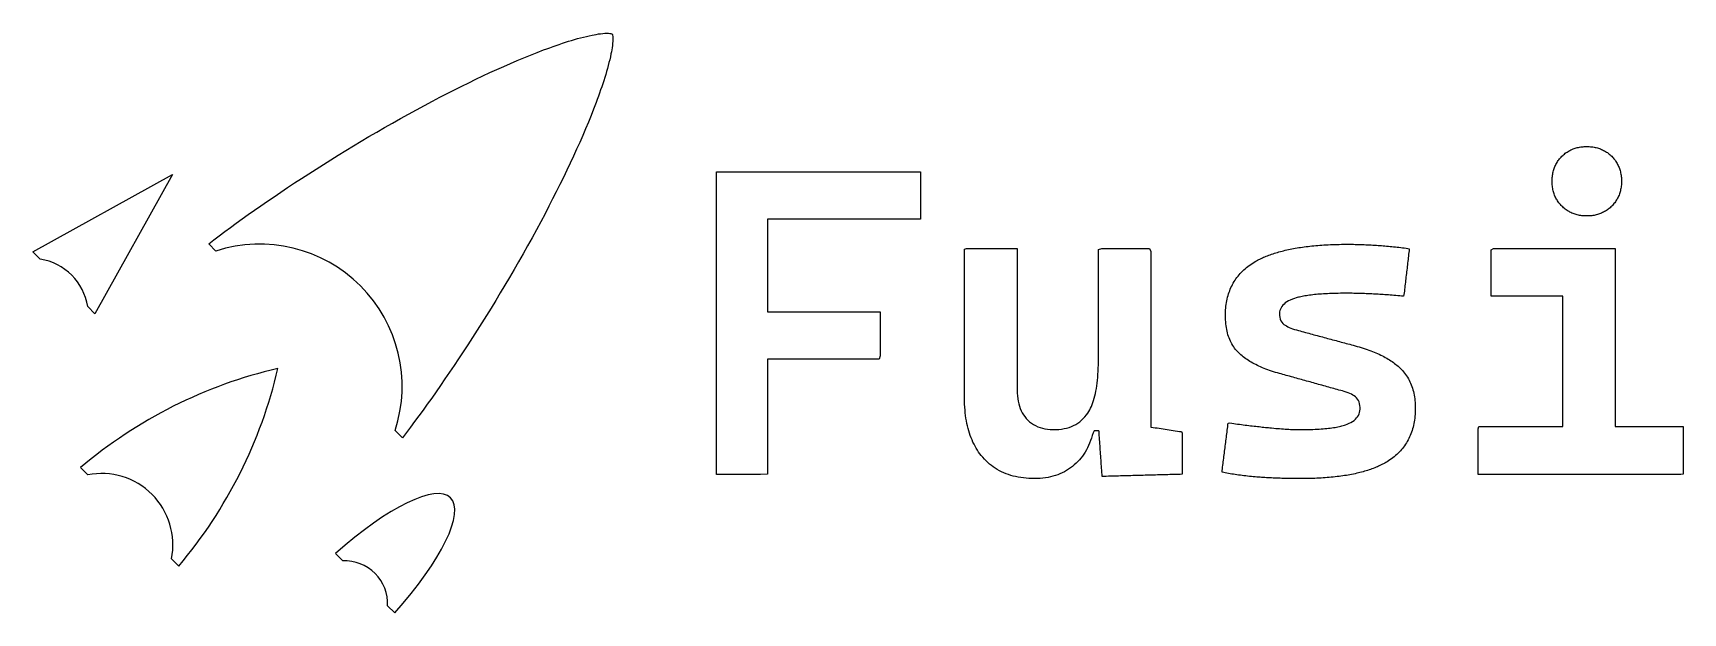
# Model space of a CAD drawing. Header units: millimetres. Extents: x 0 to 200, y 0 to 34.
# Drawn here: x 0 to 96.3, y 0 to 33.8 of the extents above; entities that cross this region are included whole.
import ezdxf

# ---------------------------------------------------------------- set-up
doc = ezdxf.new("R2010")
doc.units = ezdxf.units.MM
doc.layers.add('OUTLINE', color=7, linetype='Continuous')

msp = doc.modelspace()

# ---------------------------------------------------------------- linework, layer by layer
at = {"layer": 'OUTLINE'}
for p, q in [((0, 21.0547), (8.1322, 25.5726)), ((8.1322, 25.5726), (3.6143, 17.4404)), ((10.676, 21.1016), (10.2518, 21.5259)), ((0.4243, 20.6304), (0, 21.0547)), ((3.6143, 17.4404), (3.1901, 17.8647)), ((21.5602, 10.2174), (21.1359, 10.6417)), ((3.1918, 8.0476), (2.7675, 8.4718)), ((8.5061, 2.7332), (8.0819, 3.1574)), ((18.0755, 3.0352), (17.6512, 3.4595)), ((21.1107, 0), (20.6865, 0.4243))]:
    msp.add_line(p, q, dxfattribs=at)
for points in [[(90.8111, 23.1504), (90.7392, 23.1474), (90.6663, 23.1464), (90.5933, 23.1474), (90.5215, 23.1504), (90.4507, 23.1554), (90.381, 23.1623), (90.3124, 23.1712), (90.2448, 23.1821), (90.1783, 23.195), (90.1129, 23.2099), (90.0486, 23.2268), (89.9854, 23.2456), (89.9232, 23.2664), (89.8621, 23.2892), (89.8021, 23.314), (89.7432, 23.3408), (89.6854, 23.3695), (89.6286, 23.4003), (89.5729, 23.433), (89.5183, 23.4677), (89.4647, 23.5044), (89.4123, 23.543), (89.3609, 23.5837), (89.3106, 23.6263), (89.2613, 23.6709), (89.2132, 23.7175), (89.1666, 23.7657), (89.122, 23.8149), (89.0793, 23.8652), (89.0387, 23.9166), (89, 23.969), (88.9633, 24.0226), (88.9286, 24.0772), (88.8959, 24.1329), (88.8652, 24.1897), (88.8364, 24.2475), (88.8097, 24.3065), (88.7849, 24.3665), (88.7621, 24.4275), (88.7413, 24.4897), (88.7224, 24.5529), (88.7056, 24.6173), (88.6907, 24.6827), (88.6778, 24.7491), (88.6669, 24.8167), (88.658, 24.8853), (88.651, 24.955), (88.6461, 25.0258), (88.6431, 25.0977), (88.6421, 25.1706), (88.6431, 25.2435), (88.6461, 25.3154), (88.651, 25.3862), (88.658, 25.4559), (88.6669, 25.5245), (88.6778, 25.5921), (88.6907, 25.6585), (88.7056, 25.7239), (88.7224, 25.7882), (88.7413, 25.8515), (88.7621, 25.9136), (88.7849, 25.9747), (88.8097, 26.0347), (88.8364, 26.0937), (88.8652, 26.1515), (88.8959, 26.2083), (88.9286, 26.264), (88.9633, 26.3186), (89, 26.3721), (89.0387, 26.4246), (89.0793, 26.476), (89.122, 26.5263), (89.1666, 26.5755), (89.2132, 26.6237), (89.2613, 26.6703), (89.3106, 26.7149), (89.3609, 26.7575), (89.4123, 26.7982), (89.4647, 26.8368), (89.5183, 26.8735), (89.5729, 26.9082), (89.6286, 26.9409), (89.6854, 26.9717), (89.7432, 27.0004), (89.8021, 27.0272), (89.8621, 27.052), (89.9232, 27.0748), (89.9854, 27.0956), (90.0486, 27.1144), (90.1129, 27.1313), (90.1783, 27.1462), (90.2448, 27.159), (90.3124, 27.17), (90.381, 27.1789), (90.4507, 27.1858), (90.5215, 27.1908), (90.5933, 27.1937), (90.6663, 27.1947), (90.7392, 27.1937), (90.8111, 27.1908), (90.8819, 27.1858), (90.9516, 27.1789), (91.0202, 27.17), (91.0877, 27.159), (91.1542, 27.1462), (91.2196, 27.1313), (91.2839, 27.1144), (91.3472, 27.0956), (91.4093, 27.0748), (91.4704, 27.052), (91.5304, 27.0272), (91.5893, 27.0004), (91.6472, 26.9717), (91.704, 26.9409), (91.7597, 26.9082), (91.8143, 26.8735), (91.8678, 26.8368), (91.9203, 26.7982), (91.9717, 26.7575), (92.022, 26.7149), (92.0712, 26.6703), (92.1194, 26.6237), (92.166, 26.5755), (92.2106, 26.5263), (92.2532, 26.476), (92.2938, 26.4246), (92.3325, 26.3721), (92.3692, 26.3186), (92.4039, 26.264), (92.4366, 26.2083), (92.4673, 26.1515), (92.4961, 26.0937), (92.5229, 26.0347), (92.5477, 25.9747), (92.5705, 25.9136), (92.5913, 25.8515), (92.6101, 25.7882), (92.627, 25.7239), (92.6418, 25.6585), (92.6547, 25.5921), (92.6656, 25.5245), (92.6746, 25.4559), (92.6815, 25.3862), (92.6865, 25.3154), (92.6894, 25.2435), (92.6904, 25.1706), (92.6894, 25.0977), (92.6865, 25.0258), (92.6815, 24.955), (92.6746, 24.8853), (92.6656, 24.8167), (92.6547, 24.7491), (92.6418, 24.6827), (92.627, 24.6173), (92.6101, 24.5529), (92.5913, 24.4897), (92.5705, 24.4275), (92.5477, 24.3665), (92.5229, 24.3065), (92.4961, 24.2475), (92.4673, 24.1897), (92.4366, 24.1329), (92.4039, 24.0772), (92.3692, 24.0226), (92.3325, 23.969), (92.2938, 23.9166), (92.2532, 23.8652), (92.2106, 23.8149), (92.166, 23.7657), (92.1194, 23.7175), (92.0712, 23.6709), (92.022, 23.6263), (91.9717, 23.5837), (91.9203, 23.543), (91.8678, 23.5044), (91.8143, 23.4677), (91.7597, 23.433), (91.704, 23.4003), (91.6472, 23.3695), (91.5893, 23.3408), (91.5304, 23.314), (91.4704, 23.2892), (91.4093, 23.2664), (91.3472, 23.2456), (91.2839, 23.2268), (91.2196, 23.2099), (91.1542, 23.195), (91.0877, 23.1821), (91.0202, 23.1712), (90.9516, 23.1623), (90.8819, 23.1554)], [(40.1752, 25.717), (40.2884, 25.717), (40.481, 25.717), (40.7181, 25.717), (40.7868, 25.717), (41.0926, 25.717), (41.1479, 25.717), (41.3984, 25.717), (41.5776, 25.717), (41.7043, 25.717), (42.0073, 25.717), (42.0101, 25.717), (42.3159, 25.717), (42.4371, 25.717), (42.6217, 25.717), (42.8668, 25.717), (42.9275, 25.717), (43.2333, 25.717), (43.5391, 25.717), (43.8449, 25.717), (44.1507, 25.717), (44.4566, 25.717), (44.7624, 25.717), (45.0682, 25.717), (45.374, 25.717), (45.6798, 25.717), (45.9856, 25.717), (46.2914, 25.717), (46.5972, 25.717), (46.903, 25.717), (47.2089, 25.717), (47.5147, 25.717), (47.8205, 25.717), (48.1263, 25.717), (48.4321, 25.717), (48.7379, 25.717), (49.0437, 25.717), (49.3495, 25.717), (49.6553, 25.717), (49.9612, 25.717), (50.267, 25.717), (50.5728, 25.717), (50.8786, 25.717), (51.1844, 25.717), (51.4902, 25.717), (51.796, 25.717), (51.796, 25.4112), (51.796, 25.1053), (51.796, 24.7995), (51.796, 24.4937), (51.796, 24.1879), (51.796, 23.8821), (51.796, 23.5763), (51.796, 23.2705), (51.796, 22.9647), (51.4948, 22.9601), (51.189, 22.9601), (50.8832, 22.9601), (50.5773, 22.9601), (50.2715, 22.9601), (49.9657, 22.9601), (49.6599, 22.9601), (49.3541, 22.9601), (49.0483, 22.9601), (48.7425, 22.9601), (48.4367, 22.9601), (48.1308, 22.9601), (47.825, 22.9601), (47.5192, 22.9601), (47.2134, 22.9601), (46.9076, 22.9601), (46.6018, 22.9601), (46.296, 22.9601), (45.9902, 22.9601), (45.6844, 22.9601), (45.3785, 22.9601), (45.0727, 22.9601), (44.7669, 22.9601), (44.4611, 22.9601), (44.1553, 22.9601), (43.8495, 22.9601), (43.5437, 22.9601), (43.2379, 22.9601), (42.9321, 22.9601), (42.8668, 22.9601), (42.8668, 22.7088), (42.8668, 22.2791), (42.8668, 21.8493), (42.8668, 21.4196), (42.8668, 20.9899), (42.8668, 20.5601), (42.8668, 20.1304), (42.8668, 19.7007), (42.8668, 19.2709), (42.8668, 18.8412), (42.8668, 18.4114), (42.8668, 17.9817), (42.8668, 17.5578), (43.0136, 17.5578), (43.2705, 17.5578), (43.5274, 17.5578), (43.7843, 17.5578), (44.0412, 17.5578), (44.2981, 17.5578), (44.555, 17.5578), (44.8119, 17.5578), (45.0688, 17.5578), (45.3257, 17.5578), (45.5826, 17.5578), (45.8396, 17.5578), (46.0965, 17.5578), (46.3534, 17.5578), (46.6103, 17.5578), (46.8672, 17.5578), (47.1241, 17.5578), (47.381, 17.5578), (47.6379, 17.5578), (47.8948, 17.5578), (48.1517, 17.5578), (48.4086, 17.5578), (48.6655, 17.5578), (48.9224, 17.5578), (49.1793, 17.5578), (49.4362, 17.5578), (49.4362, 17.3009), (49.4362, 17.044), (49.4362, 16.7871), (49.4362, 16.5302), (49.4362, 16.2733), (49.4362, 16.0163), (49.4362, 15.7594), (49.4362, 15.5025), (49.4362, 15.2456), (49.4362, 14.9887), (49.3795, 14.7886), (49.1226, 14.7886), (48.8657, 14.7886), (48.6088, 14.7886), (48.3518, 14.7886), (48.0949, 14.7886), (47.838, 14.7886), (47.5811, 14.7886), (47.3242, 14.7886), (47.0673, 14.7886), (46.8104, 14.7886), (46.5535, 14.7886), (46.2966, 14.7886), (46.0397, 14.7886), (45.7828, 14.7886), (45.5259, 14.7886), (45.269, 14.7886), (45.0121, 14.7886), (44.7552, 14.7886), (44.4983, 14.7886), (44.2413, 14.7886), (43.9844, 14.7886), (43.7275, 14.7886), (43.4706, 14.7886), (43.2137, 14.7886), (42.9568, 14.7886), (42.8668, 14.7886), (42.8668, 14.5438), (42.8668, 14.1141), (42.8668, 13.6843), (42.8668, 13.2546), (42.8668, 12.8249), (42.8668, 12.3951), (42.8668, 11.9654), (42.8668, 11.5357), (42.8668, 11.1059), (42.8668, 10.6762), (42.8668, 10.2464), (42.8668, 9.8167), (42.8668, 9.387), (42.8668, 8.9572), (42.8668, 8.5275), (42.8668, 8.0978), (42.4524, 8.0825), (42.0226, 8.0825), (41.5929, 8.0825), (41.1631, 8.0825), (40.7334, 8.0825), (40.3037, 8.0825), (39.8739, 8.0825), (39.8739, 8.5122), (39.8739, 8.9419), (39.8739, 9.3717), (39.8739, 9.8014), (39.8739, 10.2312), (39.8739, 10.6609), (39.8739, 11.0906), (39.8739, 11.5204), (39.8739, 11.9501), (39.8739, 12.3798), (39.8739, 12.8096), (39.8739, 13.2393), (39.8739, 13.6691), (39.8739, 14.0988), (39.8739, 14.5285), (39.8739, 14.7886), (39.8739, 14.9583), (39.8739, 15.0455), (39.8739, 15.3024), (39.8739, 15.388), (39.8739, 15.5593), (39.8739, 15.8162), (39.8739, 15.8177), (39.8739, 16.0731), (39.8739, 16.2475), (39.8739, 16.33), (39.8739, 16.5869), (39.8739, 16.6772), (39.8739, 16.8438), (39.8739, 17.1007), (39.8739, 17.1069), (39.8739, 17.3576), (39.8739, 17.5367), (39.8739, 17.9664), (39.8739, 18.3962), (39.8739, 18.8259), (39.8739, 19.2556), (39.8739, 19.6854), (39.8739, 20.1151), (39.8739, 20.5448), (39.8739, 20.9746), (39.8739, 21.4043), (39.8739, 21.834), (39.8739, 22.2638), (39.8739, 22.6935), (39.8739, 22.9601), (39.8739, 23.1233), (39.8739, 23.2659), (39.8739, 23.553), (39.8739, 23.5717), (39.8739, 23.8775), (39.8739, 23.9827), (39.8739, 24.1834), (39.8739, 24.4125), (39.8739, 24.4892), (39.8739, 24.795), (39.8739, 24.8422), (39.8739, 25.1008), (39.8739, 25.2719), (39.8739, 25.4066), (39.8739, 25.7017), (39.8739, 25.7124)], [(65.2329, 13.3484), (65.2329, 13.2288), (65.2329, 13.202), (65.2329, 13.1092), (65.2329, 12.9895), (65.2329, 12.9483), (65.2329, 12.8699), (65.2329, 12.7503), (65.2329, 12.6946), (65.2329, 12.6306), (65.2329, 12.511), (65.2329, 12.3913), (65.2329, 12.2717), (65.2329, 12.1521), (65.2329, 12.0324), (65.2329, 11.9128), (65.2329, 11.7932), (65.2329, 11.6735), (65.2329, 11.5539), (65.2329, 11.4342), (65.2329, 11.3146), (65.2329, 11.195), (65.2329, 11.0753), (65.2329, 10.9557), (65.2362, 10.8388), (65.3545, 10.821), (65.4728, 10.8032), (65.5911, 10.7854), (65.7094, 10.7676), (65.8277, 10.7498), (65.946, 10.732), (66.0643, 10.7141), (66.1826, 10.6963), (66.3009, 10.6785), (66.4192, 10.6607), (66.5375, 10.6429), (66.6558, 10.6251), (66.7741, 10.6072), (66.8924, 10.5894), (67.0107, 10.5716), (67.046, 10.4824), (67.046, 10.3628), (67.046, 10.2431), (67.046, 10.1235), (67.046, 10.0039), (67.046, 9.8842), (67.046, 9.7646), (67.046, 9.6449), (67.046, 9.5253), (67.046, 9.4057), (67.046, 9.286), (67.046, 9.1664), (67.046, 9.0468), (67.046, 8.9271), (67.046, 8.8075), (67.046, 8.6879), (67.046, 8.5682), (67.046, 8.4486), (67.046, 8.3289), (67.046, 8.2093), (67.046, 8.0897), (66.9336, 8.0795), (66.814, 8.0763), (66.6945, 8.0731), (66.5749, 8.0699), (66.4553, 8.0667), (66.3357, 8.0635), (66.2161, 8.0603), (66.0965, 8.0571), (65.9769, 8.0539), (65.8573, 8.0507), (65.7377, 8.0475), (65.6181, 8.0444), (65.4985, 8.0412), (65.3789, 8.038), (65.2593, 8.0348), (65.1397, 8.0316), (65.0201, 8.0284), (64.9005, 8.0252), (64.781, 8.022), (64.6614, 8.0188), (64.5418, 8.0156), (64.4222, 8.0124), (64.3026, 8.0092), (64.183, 8.006), (64.0634, 8.0029), (63.9438, 7.9997), (63.8242, 7.9965), (63.7046, 7.9933), (63.585, 7.9901), (63.4654, 7.9869), (63.3458, 7.9837), (63.2262, 7.9805), (63.1066, 7.9773), (62.987, 7.9741), (62.8674, 7.9709), (62.7479, 7.9677), (62.6283, 7.9645), (62.5087, 7.9613), (62.3891, 7.9582), (62.3806, 8.0775), (62.3721, 8.1968), (62.3637, 8.3162), (62.3552, 8.4355), (62.3468, 8.5548), (62.3383, 8.6742), (62.3298, 8.7935), (62.3214, 8.9128), (62.3129, 9.0322), (62.3045, 9.1515), (62.296, 9.2709), (62.2875, 9.3902), (62.2791, 9.5095), (62.2706, 9.6289), (62.2621, 9.7482), (62.2537, 9.8675), (62.2452, 9.9869), (62.2368, 10.1062), (62.2283, 10.2256), (62.2198, 10.3449), (62.2114, 10.4642), (62.2029, 10.5836), (62.2006, 10.616), (62.0746, 10.616), (61.9273, 10.616), (61.8533, 10.5071), (61.8107, 10.3503), (61.7638, 10.198), (61.7126, 10.0502), (61.657, 9.907), (61.5972, 9.7684), (61.533, 9.6342), (61.4645, 9.5046), (61.3918, 9.3796), (61.3147, 9.2591), (61.2333, 9.1431), (61.1475, 9.0317), (61.0575, 8.9248), (60.9632, 8.8224), (60.8645, 8.7246), (60.7615, 8.6314), (60.6539, 8.5424), (60.5402, 8.4566), (60.4234, 8.3764), (60.3034, 8.3017), (60.1801, 8.2325), (60.0537, 8.1689), (59.9241, 8.1108), (59.7913, 8.0582), (59.6552, 8.0112), (59.516, 7.9697), (59.3736, 7.9337), (59.2281, 7.9033), (59.0793, 7.8784), (58.9273, 7.859), (58.7721, 7.8452), (58.6137, 7.8369), (58.4522, 7.8341), (58.2829, 7.8365), (58.117, 7.8435), (57.9544, 7.8552), (57.7953, 7.8717), (57.6396, 7.8928), (57.4873, 7.9186), (57.3384, 7.9491), (57.1928, 7.9843), (57.0507, 8.0242), (56.912, 8.0687), (56.7766, 8.118), (56.6447, 8.172), (56.5161, 8.2306), (56.391, 8.294), (56.2692, 8.362), (56.1509, 8.4348), (56.0359, 8.5122), (55.9243, 8.5943), (55.8162, 8.6811), (55.7114, 8.7726), (55.61, 8.8688), (55.512, 8.9697), (55.4179, 9.0748), (55.3352, 9.1743), (55.2558, 9.2771), (55.1798, 9.383), (55.1072, 9.492), (55.0379, 9.6043), (54.9719, 9.7197), (54.9093, 9.8383), (54.85, 9.9601), (54.794, 10.085), (54.7415, 10.2131), (54.6922, 10.3444), (54.6463, 10.4788), (54.6038, 10.6164), (54.5646, 10.7572), (54.5287, 10.9012), (54.4962, 11.0483), (54.4671, 11.1986), (54.4413, 11.3521), (54.4188, 11.5088), (54.3997, 11.6686), (54.3839, 11.8316), (54.3715, 11.9977), (54.3624, 12.1671), (54.3567, 12.3396), (54.3543, 12.5153), (54.3542, 12.6691), (54.3542, 12.8164), (54.3542, 12.9638), (54.3542, 13.1111), (54.3542, 13.2585), (54.3542, 13.4058), (54.3542, 13.5532), (54.3542, 13.7005), (54.3542, 13.8479), (54.3542, 13.9952), (54.3542, 14.1426), (54.3542, 14.2899), (54.3542, 14.4373), (54.3542, 14.5846), (54.3542, 14.732), (54.3542, 14.8793), (54.3542, 15.0267), (54.3542, 15.174), (54.3542, 15.3214), (54.3542, 15.4687), (54.3542, 15.6161), (54.3542, 15.7634), (54.3542, 15.9108), (54.3542, 16.0581), (54.3542, 16.2055), (54.3542, 16.3528), (54.3542, 16.5002), (54.3542, 16.6475), (54.3542, 16.7949), (54.3542, 16.9422), (54.3542, 17.0896), (54.3542, 17.2369), (54.3542, 17.3843), (54.3542, 17.5316), (54.3542, 17.679), (54.3542, 17.8263), (54.3542, 17.9737), (54.3542, 18.1211), (54.3542, 18.2684), (54.3542, 18.4158), (54.3542, 18.5631), (54.3542, 18.7105), (54.3542, 18.8578), (54.3542, 19.0052), (54.3542, 19.1525), (54.3542, 19.2999), (54.3542, 19.4472), (54.3542, 19.5946), (54.3542, 19.7419), (54.3542, 19.8893), (54.3542, 20.0366), (54.3542, 20.184), (54.3542, 20.3313), (54.3542, 20.4787), (54.3542, 20.626), (54.3542, 20.7734), (54.3542, 20.9207), (54.3542, 21.0681), (54.3542, 21.2154), (54.4707, 21.2463), (54.618, 21.2463), (54.7654, 21.2463), (54.9127, 21.2463), (55.0601, 21.2463), (55.2074, 21.2463), (55.3548, 21.2463), (55.5021, 21.2463), (55.6495, 21.2463), (55.7968, 21.2463), (55.9442, 21.2463), (56.0915, 21.2463), (56.2389, 21.2463), (56.3862, 21.2463), (56.5336, 21.2463), (56.6809, 21.2463), (56.8283, 21.2463), (56.9756, 21.2463), (57.123, 21.2463), (57.2703, 21.2463), (57.4177, 21.2463), (57.4214, 21.1027), (57.4214, 20.9554), (57.4214, 20.808), (57.4214, 20.6607), (57.4214, 20.5133), (57.4214, 20.366), (57.4214, 20.2186), (57.4214, 20.0713), (57.4214, 19.9239), (57.4214, 19.7766), (57.4214, 19.6292), (57.4214, 19.4819), (57.4214, 19.3345), (57.4214, 19.1872), (57.4214, 19.0398), (57.4214, 18.8925), (57.4214, 18.7451), (57.4214, 18.5978), (57.4214, 18.4504), (57.4214, 18.3031), (57.4214, 18.1557), (57.4214, 18.0084), (57.4214, 17.861), (57.4214, 17.7137), (57.4214, 17.5663), (57.4214, 17.419), (57.4214, 17.2716), (57.4214, 17.1243), (57.4214, 16.9769), (57.4214, 16.8296), (57.4214, 16.6822), (57.4214, 16.5349), (57.4214, 16.3875), (57.4214, 16.2402), (57.4214, 16.0928), (57.4214, 15.9455), (57.4214, 15.7981), (57.4214, 15.6507), (57.4214, 15.5034), (57.4214, 15.356), (57.4214, 15.2087), (57.4214, 15.0613), (57.4214, 14.914), (57.4214, 14.7666), (57.4214, 14.6193), (57.4214, 14.4719), (57.4214, 14.3246), (57.4214, 14.1772), (57.4214, 14.0299), (57.4214, 13.8825), (57.4214, 13.7352), (57.4214, 13.5878), (57.4214, 13.4405), (57.4214, 13.2931), (57.4214, 13.1458), (57.4219, 12.9884), (57.4278, 12.8167), (57.4408, 12.6513), (57.4608, 12.4922), (57.4878, 12.3395), (57.5218, 12.1931), (57.5628, 12.053), (57.6109, 11.9193), (57.666, 11.7919), (57.728, 11.6708), (57.7971, 11.556), (57.8733, 11.4476), (57.9564, 11.3455), (58.0505, 11.2457), (58.1538, 11.1514), (58.2633, 11.0658), (58.3789, 10.989), (58.5008, 10.921), (58.6289, 10.8618), (58.7632, 10.8113), (58.9036, 10.7696), (59.0503, 10.7367), (59.2032, 10.7125), (59.3623, 10.6972), (59.5276, 10.6906), (59.6959, 10.6925), (59.859, 10.7024), (60.0167, 10.7202), (60.1687, 10.746), (60.3153, 10.7796), (60.4562, 10.8212), (60.5917, 10.8706), (60.7215, 10.928), (60.8459, 10.9933), (60.9647, 11.0665), (61.0779, 11.1476), (61.1856, 11.2367), (61.2877, 11.3336), (61.3843, 11.4385), (61.4754, 11.5513), (61.5471, 11.6517), (61.6046, 11.7421), (61.6593, 11.8378), (61.7112, 11.9388), (61.7603, 12.0452), (61.8066, 12.1568), (61.8501, 12.2738), (61.8908, 12.3962), (61.9287, 12.5238), (61.9637, 12.6568), (61.996, 12.7951), (62.0254, 12.9387), (62.0521, 13.0876), (62.0759, 13.2418), (62.0969, 13.4014), (62.1151, 13.5663), (62.1305, 13.7365), (62.1431, 13.9121), (62.1529, 14.0929), (62.1599, 14.2791), (62.164, 14.4706), (62.1654, 14.6195), (62.1654, 14.8525), (62.1654, 15.1062), (62.1654, 15.3599), (62.1654, 15.6136), (62.1654, 15.8673), (62.1654, 16.121), (62.1654, 16.3748), (62.1654, 16.6285), (62.1654, 16.8822), (62.1654, 17.1359), (62.1654, 17.3896), (62.1654, 17.6433), (62.1654, 17.897), (62.1654, 18.1507), (62.1654, 18.4044), (62.1654, 18.6581), (62.1654, 18.9118), (62.1654, 19.1655), (62.1654, 19.4192), (62.1654, 19.6729), (62.1654, 19.9266), (62.1654, 20.1803), (62.1654, 20.434), (62.1654, 20.6877), (62.1654, 20.9414), (62.1654, 21.1952), (62.3679, 21.2463), (62.6216, 21.2463), (62.8753, 21.2463), (63.1291, 21.2463), (63.3828, 21.2463), (63.6365, 21.2463), (63.8902, 21.2463), (64.1439, 21.2463), (64.3976, 21.2463), (64.6513, 21.2463), (64.905, 21.2463), (65.1587, 21.2463), (65.2329, 21.0669), (65.2329, 20.8131), (65.2329, 20.5594), (65.2329, 20.3057), (65.2329, 20.052), (65.2329, 19.7983), (65.2329, 19.5446), (65.2329, 19.2909), (65.2329, 19.0372), (65.2329, 18.7835), (65.2329, 18.5298), (65.2329, 18.2761), (65.2329, 18.0224), (65.2329, 17.7687), (65.2329, 17.515), (65.2329, 17.2613), (65.2329, 17.0076), (65.2329, 16.7539), (65.2329, 16.5002), (65.2329, 16.2465), (65.2329, 15.9927), (65.2329, 15.739), (65.2329, 15.4853), (65.2329, 15.2316), (65.2329, 14.9779), (65.2329, 14.7242), (65.2329, 14.4705), (65.2329, 14.2168), (65.2329, 13.9631), (65.2329, 13.7094), (65.2329, 13.4557)], [(74.1353, 7.8345), (74.0005, 7.8341), (73.8831, 7.8343), (73.7668, 7.8347), (73.6517, 7.8354), (73.5379, 7.8364), (73.4252, 7.8377), (73.3137, 7.8393), (73.2034, 7.8412), (73.0942, 7.8433), (72.9863, 7.8458), (72.8796, 7.8485), (72.774, 7.8515), (72.6696, 7.8548), (72.5664, 7.8584), (72.4644, 7.8623), (72.3636, 7.8665), (72.264, 7.8709), (72.1656, 7.8757), (72.0683, 7.8807), (71.9722, 7.886), (71.8774, 7.8916), (71.7837, 7.8975), (71.6912, 7.9037), (71.5999, 7.9101), (71.5097, 7.9169), (71.4208, 7.9239), (71.319, 7.9325), (71.2063, 7.9425), (71.0948, 7.953), (70.9846, 7.9639), (70.8756, 7.9754), (70.7678, 7.9873), (70.6612, 7.9998), (70.5559, 8.0127), (70.4518, 8.0261), (70.3489, 8.04), (70.2472, 8.0543), (70.1468, 8.0692), (70.0476, 8.0845), (69.9496, 8.1003), (69.8528, 8.1166), (69.7573, 8.1334), (69.663, 8.1507), (69.5699, 8.1684), (69.478, 8.1867), (69.3874, 8.2054), (69.3927, 8.3016), (69.4055, 8.4038), (69.4182, 8.506), (69.431, 8.6082), (69.4438, 8.7104), (69.4566, 8.8126), (69.4693, 8.9148), (69.4821, 9.0171), (69.4949, 9.1193), (69.5077, 9.2215), (69.5204, 9.3237), (69.5332, 9.4259), (69.546, 9.5281), (69.5588, 9.6303), (69.5715, 9.7325), (69.5843, 9.8347), (69.5971, 9.937), (69.6099, 10.0392), (69.6226, 10.1414), (69.6354, 10.2436), (69.6482, 10.3458), (69.6609, 10.448), (69.6737, 10.5502), (69.6865, 10.6524), (69.6993, 10.7547), (69.712, 10.8569), (69.7248, 10.9591), (69.7376, 11.0613), (69.8288, 11.0757), (69.9462, 11.0598), (70.0622, 11.0443), (70.1768, 11.0291), (70.29, 11.0142), (70.4019, 10.9997), (70.5124, 10.9855), (70.6215, 10.9716), (70.7292, 10.9581), (70.8355, 10.9449), (70.9405, 10.932), (71.0441, 10.9195), (71.1463, 10.9073), (71.2472, 10.8955), (71.3466, 10.8839), (71.4447, 10.8727), (71.5414, 10.8619), (71.6368, 10.8513), (71.7307, 10.8411), (71.8233, 10.8313), (71.9145, 10.8217), (72.0044, 10.8125), (72.0928, 10.8037), (72.1799, 10.7952), (72.2777, 10.7858), (72.3974, 10.7748), (72.515, 10.7645), (72.6304, 10.7548), (72.7437, 10.7458), (72.8547, 10.7375), (72.9635, 10.7298), (73.0701, 10.7229), (73.1745, 10.7166), (73.2768, 10.711), (73.3768, 10.706), (73.4747, 10.7018), (73.5703, 10.6982), (73.6638, 10.6952), (73.7551, 10.693), (73.8442, 10.6914), (73.931, 10.6905), (74.026, 10.6903), (74.1647, 10.6909), (74.3003, 10.6925), (74.433, 10.6949), (74.5626, 10.6982), (74.6892, 10.7024), (74.8128, 10.7075), (74.9334, 10.7135), (75.051, 10.7204), (75.1655, 10.7282), (75.2771, 10.7368), (75.3856, 10.7464), (75.4912, 10.7569), (75.5937, 10.7683), (75.6932, 10.7806), (75.7897, 10.7937), (75.8832, 10.8078), (75.9737, 10.8228), (76.0612, 10.8387), (76.1456, 10.8554), (76.2271, 10.8731), (76.3055, 10.8916), (76.3809, 10.9111), (76.4533, 10.9315), (76.5227, 10.9527), (76.5891, 10.9749), (76.6775, 11.0075), (76.794, 11.0572), (76.9009, 11.111), (76.9981, 11.1689), (77.0857, 11.231), (77.1636, 11.2971), (77.2319, 11.3674), (77.2905, 11.4419), (77.3395, 11.5204), (77.3788, 11.6031), (77.4084, 11.6899), (77.4285, 11.7809), (77.4388, 11.876), (77.4395, 11.9833), (77.4299, 12.0971), (77.41, 12.2027), (77.3797, 12.3001), (77.3391, 12.3894), (77.2881, 12.4706), (77.2268, 12.5436), (77.1634, 12.6021), (77.0955, 12.6541), (77.0193, 12.7035), (76.9348, 12.7502), (76.842, 12.7943), (76.7409, 12.8357), (76.6315, 12.8745), (76.5137, 12.9107), (76.4038, 12.9413), (76.3045, 12.9689), (76.2053, 12.9966), (76.1061, 13.0242), (76.0068, 13.0519), (75.9076, 13.0795), (75.8084, 13.1072), (75.7092, 13.1348), (75.6099, 13.1625), (75.5107, 13.1901), (75.4115, 13.2178), (75.3123, 13.2454), (75.213, 13.2731), (75.1138, 13.3007), (75.0146, 13.3284), (74.9154, 13.356), (74.8161, 13.3837), (74.7169, 13.4113), (74.6177, 13.439), (74.5185, 13.4666), (74.4192, 13.4943), (74.32, 13.5219), (74.2208, 13.5496), (74.1216, 13.5772), (74.0223, 13.6049), (73.9231, 13.6325), (73.8239, 13.6602), (73.7246, 13.6878), (73.6254, 13.7155), (73.5262, 13.7431), (73.427, 13.7708), (73.3277, 13.7984), (73.2285, 13.8261), (73.1293, 13.8537), (73.0301, 13.8814), (72.9308, 13.909), (72.8316, 13.9367), (72.7324, 13.9643), (72.6246, 13.9944), (72.505, 14.0292), (72.3878, 14.0649), (72.273, 14.1016), (72.1606, 14.1393), (72.0507, 14.178), (71.9432, 14.2177), (71.8381, 14.2584), (71.7355, 14.3001), (71.6353, 14.3428), (71.5375, 14.3865), (71.4421, 14.4311), (71.3492, 14.4768), (71.2587, 14.5235), (71.1706, 14.5712), (71.0849, 14.6199), (71.0017, 14.6695), (70.9208, 14.7202), (70.8425, 14.7719), (70.7665, 14.8245), (70.693, 14.8782), (70.6218, 14.9328), (70.5531, 14.9885), (70.4869, 15.0451), (70.423, 15.1028), (70.3616, 15.1614), (70.2976, 15.2266), (70.2341, 15.2965), (70.1735, 15.3687), (70.1159, 15.4434), (70.0612, 15.5205), (70.0095, 15.6001), (69.9607, 15.682), (69.9148, 15.7664), (69.8719, 15.8531), (69.8319, 15.9423), (69.7949, 16.0339), (69.7608, 16.1279), (69.7296, 16.2244), (69.7014, 16.3232), (69.6761, 16.4245), (69.6537, 16.5282), (69.6343, 16.6343), (69.6178, 16.7428), (69.6043, 16.8537), (69.5937, 16.967), (69.586, 17.0828), (69.5813, 17.2009), (69.5796, 17.3215), (69.5806, 17.4378), (69.5841, 17.5518), (69.5903, 17.6642), (69.599, 17.7749), (69.6103, 17.884), (69.6242, 17.9913), (69.6406, 18.097), (69.6596, 18.2011), (69.6812, 18.3034), (69.7054, 18.4041), (69.7321, 18.5031), (69.7614, 18.6005), (69.7933, 18.6962), (69.8277, 18.7902), (69.8647, 18.8826), (69.9043, 18.9733), (69.9464, 19.0623), (69.9911, 19.1497), (70.0384, 19.2353), (70.0883, 19.3194), (70.1407, 19.4017), (70.1957, 19.4824), (70.2533, 19.5614), (70.3134, 19.6388), (70.3762, 19.7145), (70.4414, 19.7885), (70.5093, 19.8608), (70.5797, 19.9315), (70.6527, 20.0005), (70.7283, 20.0679), (70.8064, 20.1336), (70.8872, 20.1976), (70.9704, 20.2599), (71.0563, 20.3206), (71.1447, 20.3796), (71.2357, 20.4369), (71.3237, 20.4894), (71.3889, 20.5265), (71.4555, 20.5629), (71.5234, 20.5986), (71.5926, 20.6336), (71.6632, 20.6679), (71.7351, 20.7016), (71.8083, 20.7345), (71.8829, 20.7667), (71.9588, 20.7982), (72.036, 20.8291), (72.1145, 20.8592), (72.1944, 20.8886), (72.2756, 20.9174), (72.3582, 20.9454), (72.442, 20.9727), (72.5272, 20.9994), (72.6138, 21.0253), (72.7016, 21.0506), (72.7908, 21.0751), (72.8814, 21.099), (72.9732, 21.1221), (73.0664, 21.1446), (73.161, 21.1663), (73.2568, 21.1874), (73.354, 21.2077), (73.4525, 21.2274), (73.5524, 21.2464), (73.6536, 21.2646), (73.7561, 21.2822), (73.8599, 21.2991), (73.9651, 21.3152), (74.0716, 21.3307), (74.1794, 21.3455), (74.2886, 21.3596), (74.3991, 21.373), (74.5109, 21.3857), (74.6241, 21.3976), (74.7386, 21.4089), (74.8544, 21.4195), (74.9716, 21.4294), (75.0901, 21.4386), (75.2099, 21.4471), (75.3311, 21.4549), (75.4535, 21.462), (75.5774, 21.4684), (75.7025, 21.4741), (75.829, 21.4791), (75.9568, 21.4834), (76.0859, 21.487), (76.2164, 21.49), (76.3482, 21.4922), (76.4814, 21.4937), (76.6158, 21.4945), (76.7412, 21.4947), (76.8451, 21.4943), (76.9489, 21.4936), (77.0525, 21.4924), (77.156, 21.4908), (77.2594, 21.4887), (77.3627, 21.4863), (77.4659, 21.4834), (77.5689, 21.4802), (77.6718, 21.4765), (77.7745, 21.4723), (77.8772, 21.4678), (77.9797, 21.4628), (78.0821, 21.4575), (78.1844, 21.4517), (78.2865, 21.4454), (78.3885, 21.4388), (78.4899, 21.4318), (78.5882, 21.4246), (78.6869, 21.417), (78.7862, 21.409), (78.886, 21.4006), (78.9863, 21.3918), (79.0871, 21.3827), (79.1884, 21.3732), (79.2902, 21.3633), (79.3925, 21.353), (79.4953, 21.3423), (79.5986, 21.3312), (79.7024, 21.3197), (79.8067, 21.3079), (79.9116, 21.2956), (80.0169, 21.283), (80.1228, 21.27), (80.2291, 21.2566), (80.3063, 21.2208), (80.2944, 21.1185), (80.2825, 21.0161), (80.2706, 20.9138), (80.2588, 20.8115), (80.2469, 20.7092), (80.235, 20.6069), (80.2231, 20.5045), (80.2112, 20.4022), (80.1993, 20.2999), (80.1875, 20.1976), (80.1756, 20.0953), (80.1637, 19.9929), (80.1518, 19.8906), (80.1399, 19.7883), (80.1281, 19.686), (80.1162, 19.5837), (80.1043, 19.4814), (80.0924, 19.379), (80.0805, 19.2767), (80.0687, 19.1744), (80.0568, 19.0721), (80.0449, 18.9698), (80.033, 18.8674), (80.0211, 18.7651), (80.0093, 18.6628), (79.9974, 18.5605), (79.979, 18.4652), (79.8627, 18.4757), (79.7479, 18.4859), (79.6347, 18.4958), (79.5231, 18.5053), (79.4131, 18.5144), (79.3046, 18.5231), (79.1977, 18.5315), (79.0924, 18.5395), (78.9886, 18.5472), (78.8864, 18.5545), (78.7858, 18.5614), (78.6867, 18.5679), (78.5893, 18.5741), (78.4934, 18.58), (78.399, 18.5854), (78.3063, 18.5905), (78.2151, 18.5952), (78.1254, 18.5996), (78.0208, 18.6044), (77.9079, 18.6092), (77.7966, 18.6136), (77.6871, 18.6177), (77.5792, 18.6214), (77.4729, 18.6247), (77.3684, 18.6277), (77.2655, 18.6303), (77.1642, 18.6325), (77.0647, 18.6344), (76.9668, 18.6359), (76.8706, 18.637), (76.776, 18.6377), (76.6831, 18.6381), (76.5693, 18.6381), (76.431, 18.6375), (76.2954, 18.6362), (76.1624, 18.6342), (76.0321, 18.6315), (75.9044, 18.6282), (75.7793, 18.6241), (75.657, 18.6194), (75.5372, 18.6141), (75.4202, 18.608), (75.3058, 18.6013), (75.194, 18.594), (75.0849, 18.5859), (74.9785, 18.5772), (74.8747, 18.5677), (74.7735, 18.5577), (74.675, 18.5469), (74.5792, 18.5355), (74.486, 18.5234), (74.3955, 18.5106), (74.3077, 18.4971), (74.2225, 18.483), (74.1399, 18.4682), (74.06, 18.4527), (73.9828, 18.4366), (73.9082, 18.4198), (73.8362, 18.4023), (73.767, 18.3841), (73.7003, 18.3653), (73.611, 18.3376), (73.4839, 18.2925), (73.3667, 18.2436), (73.2595, 18.1911), (73.1622, 18.1348), (73.0749, 18.0747), (72.9975, 18.011), (72.93, 17.9434), (72.8725, 17.8722), (72.825, 17.7972), (72.7873, 17.7185), (72.7597, 17.636), (72.7419, 17.5498), (72.7342, 17.4599), (72.7367, 17.3479), (72.7509, 17.2363), (72.7767, 17.1342), (72.8141, 17.0416), (72.8631, 16.9585), (72.9238, 16.8849), (72.9961, 16.8209), (73.0626, 16.7748), (73.1341, 16.7319), (73.2131, 16.6903), (73.2996, 16.6499), (73.3936, 16.6108), (73.4952, 16.5729), (73.6042, 16.5363), (73.7208, 16.5009), (73.8449, 16.4668), (73.9458, 16.4396), (74.0453, 16.4128), (74.1447, 16.386), (74.2442, 16.3592), (74.3436, 16.3324), (74.4431, 16.3056), (74.5426, 16.2788), (74.642, 16.252), (74.7415, 16.2252), (74.8409, 16.1984), (74.9404, 16.1716), (75.0398, 16.1448), (75.1393, 16.118), (75.2388, 16.0912), (75.3382, 16.0644), (75.4377, 16.0376), (75.5371, 16.0108), (75.6366, 15.984), (75.7361, 15.9572), (75.8355, 15.9304), (75.935, 15.9036), (76.0344, 15.8768), (76.1339, 15.85), (76.2333, 15.8232), (76.3328, 15.7964), (76.4323, 15.7696), (76.5317, 15.7428), (76.6312, 15.716), (76.7306, 15.6891), (76.8301, 15.6623), (76.9296, 15.6355), (77.029, 15.6087), (77.1515, 15.5768), (77.2721, 15.5439), (77.3907, 15.5102), (77.5071, 15.4756), (77.6213, 15.4401), (77.7333, 15.4037), (77.8433, 15.3665), (77.951, 15.3285), (78.0566, 15.2896), (78.16, 15.2498), (78.2613, 15.2091), (78.3605, 15.1676), (78.4574, 15.1252), (78.5522, 15.082), (78.6449, 15.0379), (78.7354, 14.9929), (78.8237, 14.9471), (78.9099, 14.9004), (78.9939, 14.8529), (79.0758, 14.8044), (79.1555, 14.7552), (79.2331, 14.705), (79.3085, 14.654), (79.3817, 14.6022), (79.4528, 14.5494), (79.5218, 14.4959), (79.5885, 14.4414), (79.6531, 14.3861), (79.7156, 14.3299), (79.7773, 14.2716), (79.8467, 14.2016), (79.9132, 14.1297), (79.9769, 14.0558), (80.0378, 13.9799), (80.0958, 13.902), (80.151, 13.8221), (80.2033, 13.7402), (80.2527, 13.6563), (80.2993, 13.5704), (80.343, 13.4826), (80.3839, 13.3927), (80.422, 13.3009), (80.4572, 13.207), (80.4895, 13.1112), (80.519, 13.0133), (80.5456, 12.9135), (80.5694, 12.8116), (80.5903, 12.7078), (80.6084, 12.602), (80.6236, 12.4942), (80.636, 12.3844), (80.6455, 12.2726), (80.6521, 12.1588), (80.6559, 12.043), (80.6569, 11.9253), (80.6552, 11.8083), (80.651, 11.6931), (80.6442, 11.5796), (80.6349, 11.4678), (80.6231, 11.3578), (80.6087, 11.2495), (80.5918, 11.143), (80.5724, 11.0382), (80.5504, 10.9351), (80.5258, 10.8338), (80.4988, 10.7342), (80.4692, 10.6363), (80.4371, 10.5402), (80.4024, 10.4459), (80.3652, 10.3533), (80.3254, 10.2624), (80.2831, 10.1732), (80.2383, 10.0858), (80.1909, 10.0002), (80.141, 9.9162), (80.0886, 9.834), (80.0336, 9.7536), (79.9761, 9.6749), (79.9161, 9.5979), (79.8535, 9.5227), (79.7884, 9.4492), (79.7207, 9.3775), (79.6505, 9.3075), (79.5778, 9.2392), (79.5025, 9.1727), (79.4247, 9.1079), (79.3443, 9.0449), (79.2614, 8.9836), (79.176, 8.924), (79.0881, 8.8662), (79.0089, 8.8169), (78.9433, 8.778), (78.8763, 8.7399), (78.8079, 8.7025), (78.7381, 8.666), (78.6668, 8.6302), (78.5942, 8.5952), (78.5202, 8.561), (78.4447, 8.5276), (78.3678, 8.495), (78.2895, 8.4631), (78.2098, 8.4321), (78.1287, 8.4018), (78.0462, 8.3723), (77.9623, 8.3436), (77.8769, 8.3157), (77.7902, 8.2886), (77.702, 8.2622), (77.6124, 8.2367), (77.5214, 8.2119), (77.429, 8.1879), (77.3352, 8.1647), (77.24, 8.1423), (77.1433, 8.1207), (77.0453, 8.0999), (76.9458, 8.0798), (76.8449, 8.0606), (76.7427, 8.0421), (76.639, 8.0244), (76.5339, 8.0075), (76.4273, 7.9914), (76.3194, 7.976), (76.2101, 7.9615), (76.0993, 7.9477), (75.9871, 7.9348), (75.8736, 7.9226), (75.7586, 7.9112), (75.6422, 7.9006), (75.5244, 7.8907), (75.4051, 7.8817), (75.2845, 7.8734), (75.1624, 7.866), (75.039, 7.8593), (74.9141, 7.8534), (74.7878, 7.8483), (74.6601, 7.844), (74.531, 7.8404), (74.4005, 7.8377), (74.2686, 7.8357)], [(92.318, 20.8287), (92.318, 20.62), (92.318, 20.5013), (92.318, 20.4112), (92.318, 20.2024), (92.318, 20.1789), (92.318, 19.9936), (92.318, 19.8565), (92.318, 19.7848), (92.318, 19.576), (92.318, 19.5341), (92.318, 19.3672), (92.318, 19.2118), (92.318, 19.1584), (92.318, 18.9496), (92.318, 18.8894), (92.318, 18.7408), (92.318, 18.567), (92.318, 18.532), (92.318, 18.2447), (92.318, 17.9223), (92.318, 17.5999), (92.318, 17.2775), (92.318, 16.9552), (92.318, 16.6328), (92.318, 16.3104), (92.318, 15.988), (92.318, 15.6657), (92.318, 15.3433), (92.318, 15.0209), (92.318, 14.6985), (92.318, 14.3762), (92.318, 14.0538), (92.318, 13.7314), (92.318, 13.409), (92.318, 13.0867), (92.318, 12.7643), (92.318, 12.4419), (92.318, 12.1195), (92.318, 11.7972), (92.318, 11.4748), (92.318, 11.1524), (92.318, 10.8643), (92.3467, 10.8643), (92.4924, 10.8643), (92.6381, 10.8643), (92.7837, 10.8643), (92.9294, 10.8643), (93.0751, 10.8643), (93.2207, 10.8643), (93.3664, 10.8643), (93.512, 10.8643), (93.6577, 10.8643), (93.8034, 10.8643), (93.949, 10.8643), (94.0947, 10.8643), (94.2404, 10.8643), (94.386, 10.8643), (94.5317, 10.8643), (94.6773, 10.8643), (94.823, 10.8643), (94.9687, 10.8643), (95.1143, 10.8643), (95.26, 10.8643), (95.4057, 10.8643), (95.5513, 10.8643), (95.697, 10.8643), (95.8426, 10.8643), (95.9883, 10.8643), (96.134, 10.8643), (96.2796, 10.8643), (96.2796, 10.7187), (96.2796, 10.573), (96.2796, 10.4273), (96.2796, 10.2817), (96.2796, 10.136), (96.2796, 9.9903), (96.2796, 9.8447), (96.2796, 9.699), (96.2796, 9.5534), (96.2796, 9.4077), (96.2796, 9.262), (96.2796, 9.1164), (96.2796, 8.9707), (96.2796, 8.825), (96.2796, 8.6794), (96.2796, 8.5337), (96.2796, 8.3881), (96.2796, 8.2424), (96.2796, 8.0967), (96.1482, 8.0825), (96.0026, 8.0825), (95.8569, 8.0825), (95.7112, 8.0825), (95.5656, 8.0825), (95.4199, 8.0825), (95.2742, 8.0825), (95.1286, 8.0825), (94.9829, 8.0825), (94.8373, 8.0825), (94.6916, 8.0825), (94.5459, 8.0825), (94.4003, 8.0825), (94.2546, 8.0825), (94.109, 8.0825), (93.9633, 8.0825), (93.8176, 8.0825), (93.672, 8.0825), (93.5263, 8.0825), (93.3806, 8.0825), (93.235, 8.0825), (93.0893, 8.0825), (92.9437, 8.0825), (92.798, 8.0825), (92.6523, 8.0825), (92.5067, 8.0825), (92.361, 8.0825), (92.2153, 8.0825), (92.1642, 8.0825), (92.0697, 8.0825), (91.8419, 8.0825), (91.5195, 8.0825), (91.1971, 8.0825), (90.8747, 8.0825), (90.5524, 8.0825), (90.23, 8.0825), (89.9076, 8.0825), (89.5852, 8.0825), (89.474, 8.0825), (89.3082, 8.0825), (89.2629, 8.0825), (89.1423, 8.0825), (88.9765, 8.0825), (88.8106, 8.0825), (88.6448, 8.0825), (88.4789, 8.0825), (88.3131, 8.0825), (88.1473, 8.0825), (87.9814, 8.0825), (87.8156, 8.0825), (87.6497, 8.0825), (87.4839, 8.0825), (87.318, 8.0825), (87.1522, 8.0825), (86.9863, 8.0825), (86.8205, 8.0825), (86.6547, 8.0825), (86.4888, 8.0825), (86.323, 8.0825), (86.1571, 8.0825), (85.9913, 8.0825), (85.8254, 8.0825), (85.6596, 8.0825), (85.4938, 8.0825), (85.3279, 8.0825), (85.1621, 8.0825), (84.9962, 8.0825), (84.8304, 8.0825), (84.6645, 8.0825), (84.4987, 8.0825), (84.3328, 8.0825), (84.3328, 8.2483), (84.3328, 8.4142), (84.3328, 8.58), (84.3328, 8.7459), (84.3328, 8.9117), (84.3328, 9.0775), (84.3328, 9.2434), (84.3328, 9.4092), (84.3328, 9.5751), (84.3328, 9.7409), (84.3328, 9.9068), (84.3328, 10.0726), (84.3328, 10.2384), (84.3328, 10.4043), (84.3328, 10.5701), (84.3328, 10.736), (84.3703, 10.8643), (84.5362, 10.8643), (84.702, 10.8643), (84.8679, 10.8643), (85.0337, 10.8643), (85.1996, 10.8643), (85.3654, 10.8643), (85.5313, 10.8643), (85.6971, 10.8643), (85.8629, 10.8643), (86.0288, 10.8643), (86.1946, 10.8643), (86.3605, 10.8643), (86.5263, 10.8643), (86.6922, 10.8643), (86.858, 10.8643), (87.0238, 10.8643), (87.1897, 10.8643), (87.3555, 10.8643), (87.5214, 10.8643), (87.6872, 10.8643), (87.8531, 10.8643), (88.0189, 10.8643), (88.1848, 10.8643), (88.3506, 10.8643), (88.5164, 10.8643), (88.6823, 10.8643), (88.8481, 10.8643), (89.014, 10.8643), (89.1798, 10.8643), (89.2629, 10.8643), (89.2629, 10.9838), (89.2629, 11.3062), (89.2629, 11.6286), (89.2629, 11.951), (89.2629, 12.2733), (89.2629, 12.5957), (89.2629, 12.9181), (89.2629, 13.2405), (89.2629, 13.5628), (89.2629, 13.8852), (89.2629, 14.2076), (89.2629, 14.53), (89.2629, 14.8523), (89.2629, 15.1747), (89.2629, 15.4971), (89.2629, 15.8195), (89.2629, 16.1418), (89.2629, 16.4642), (89.2629, 16.7866), (89.2629, 17.109), (89.2629, 17.4313), (89.2629, 17.7537), (89.2629, 18.0761), (89.2629, 18.3985), (89.2629, 18.4645), (89.2537, 18.4645), (89.0449, 18.4645), (88.8361, 18.4645), (88.6274, 18.4645), (88.4186, 18.4645), (88.2098, 18.4645), (88.001, 18.4645), (87.7922, 18.4645), (87.5834, 18.4645), (87.3746, 18.4645), (87.1658, 18.4645), (86.957, 18.4645), (86.7482, 18.4645), (86.5394, 18.4645), (86.3306, 18.4645), (86.1219, 18.4645), (85.9131, 18.4645), (85.7043, 18.4645), (85.4955, 18.4645), (85.2867, 18.4645), (85.0779, 18.4645), (85.0779, 18.6733), (85.0779, 18.8821), (85.0779, 19.0909), (85.0779, 19.2997), (85.0779, 19.5084), (85.0779, 19.7172), (85.0779, 19.926), (85.0779, 20.1348), (85.0779, 20.3436), (85.0779, 20.5524), (85.0779, 20.7612), (85.0779, 20.97), (85.0779, 21.1788), (85.2191, 21.2463), (85.4279, 21.2463), (85.6367, 21.2463), (85.8455, 21.2463), (86.0543, 21.2463), (86.2631, 21.2463), (86.4719, 21.2463), (86.6807, 21.2463), (86.8895, 21.2463), (87.0983, 21.2463), (87.307, 21.2463), (87.5158, 21.2463), (87.7246, 21.2463), (87.9334, 21.2463), (88.1422, 21.2463), (88.351, 21.2463), (88.5598, 21.2463), (88.7686, 21.2463), (88.9774, 21.2463), (89.1862, 21.2463), (89.395, 21.2463), (89.6038, 21.2463), (89.8125, 21.2463), (90.0213, 21.2463), (90.2301, 21.2463), (90.4389, 21.2463), (90.6477, 21.2463), (90.8565, 21.2463), (91.0653, 21.2463), (91.2741, 21.2463), (91.4829, 21.2463), (91.6917, 21.2463), (91.9005, 21.2463), (92.1092, 21.2463), (92.318, 21.2463), (92.318, 21.0375)]]:
    msp.add_lwpolyline(points, close=True, dxfattribs=at)
for centre, radius, start, end in [((13.2294, 13.1951), 8.3086, -17.897504, 107.897504), ((-0.0929, 17.3475), 3.3235, 8.952434, 81.047566), ((20.5324, -12.5493), 27.5223, 103.109208, 130.200953), ((-12.515, 20.498), 27.5223, -40.200953, -13.109208), ((4.0087, 3.9744), 4.1543, -11.340522, 101.340522), ((18.1968, 0.5456), 2.4926, -2.790227, 92.790227)]:
    msp.add_arc(centre, radius, start, end, dxfattribs=at)
for start_param, end_param in [(3.1415927, 4.5192339), (1.7639514, 3.1415927)]:
    msp.add_ellipse((18.1968, 0.5456), major_axis=(-6.1688, -6.1688), ratio=0.2857143, start_param=start_param, end_param=end_param, dxfattribs=at)
for points in [[(32.626, 33.6903), (32.932, 33.7521), (33.3125, 33.8115), (33.5883, 33.7973)], [(33.5883, 33.7973), (33.6686, 33.7932), (33.772, 33.7781), (33.7922, 33.7579)], [(33.7922, 33.7579), (33.8124, 33.7376), (33.8275, 33.6343), (33.8316, 33.554)], [(23.314, 29.8421), (25.6117, 31.0505), (27.7883, 32.0682), (29.7929, 32.8221)], [(29.7929, 32.8221), (30.7724, 33.1904), (31.7475, 33.5127), (32.626, 33.6903)], [(33.8316, 33.554), (33.8458, 33.2782), (33.7865, 32.8976), (33.7246, 32.5917)], [(33.7246, 32.5917), (33.5471, 31.7132), (33.2247, 30.7381), (32.8564, 29.7586)], [(10.2518, 21.5259), (13.4311, 23.971), (18.2902, 27.2), (23.314, 29.8421)], [(32.8564, 29.7586), (32.1025, 27.754), (31.0848, 25.5773), (29.8764, 23.2797)], [(29.8764, 23.2797), (27.2343, 18.2559), (24.0053, 13.3968), (21.5602, 10.2174)]]:
    msp.add_open_spline(points, degree=3, dxfattribs=at)

doc.saveas('drawing.dxf')
